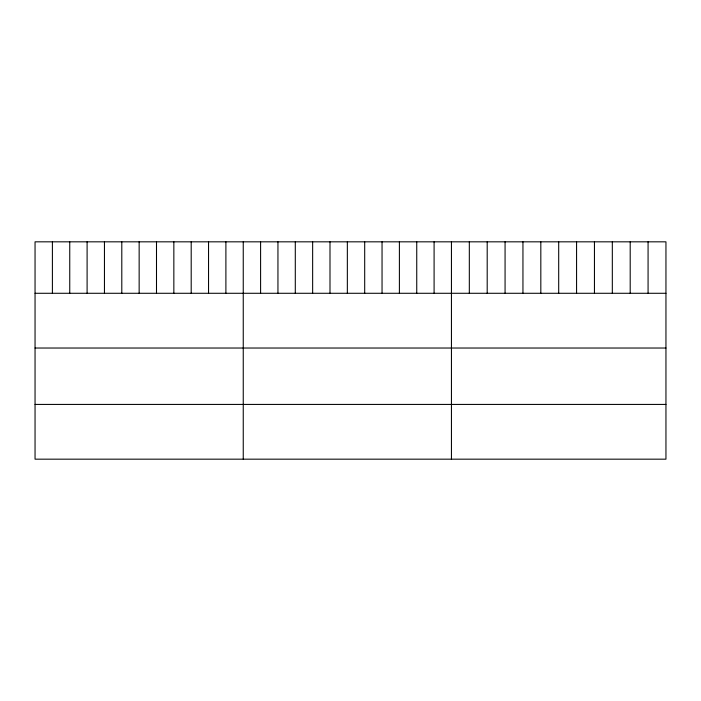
<?xml version="1.0" encoding="UTF-8"?>
<svg xmlns="http://www.w3.org/2000/svg" width="701" height="701" viewBox="0 0 701 701"><rect width="100%" height="100%" fill="white"/><g stroke="black" fill="none" stroke-linecap="round" stroke-linejoin="round"><path stroke-width="1.05" d="M665.95 293.281L665.95 459.173L35.05 459.173L35.05 241.827L665.95 241.827L665.95 293.281L35.05 293.281M35.05 348.029L665.95 348.029M35.05 404.424L665.95 404.424M648.074 241.827L648.074 293.281M630.199 241.827L630.199 293.281M612.323 241.827L612.323 293.281M594.448 241.827L594.448 293.281M576.572 241.827L576.572 293.281M558.697 241.827L558.697 293.281M540.822 241.827L540.822 293.281M522.946 241.827L522.946 293.281M505.07 241.827L505.07 293.281M487.195 241.827L487.195 293.281M469.32 241.827L469.32 293.281M451.444 241.827L451.444 459.173M434.094 241.827L434.094 293.281M416.745 241.827L416.745 293.281M399.395 241.827L399.395 293.281M382.045 241.827L382.045 293.281M364.695 241.827L364.695 293.281M347.345 241.827L347.345 293.281M329.996 241.827L329.996 293.281M312.646 241.827L312.646 293.281M295.296 241.827L295.296 293.281M277.946 241.827L277.946 293.281M260.597 241.827L260.597 293.281M243.247 241.827L243.247 459.173M225.897 241.827L225.897 293.281M208.547 241.827L208.547 293.281M191.198 241.827L191.198 293.281M173.848 241.827L173.848 293.281M156.498 241.827L156.498 293.281M139.149 241.827L139.149 293.281M121.799 241.827L121.799 293.281M104.449 241.827L104.449 293.281M87.099 241.827L87.099 293.281M69.749 241.827L69.749 293.281M52.4 241.827L52.4 293.281"/></g></svg>
